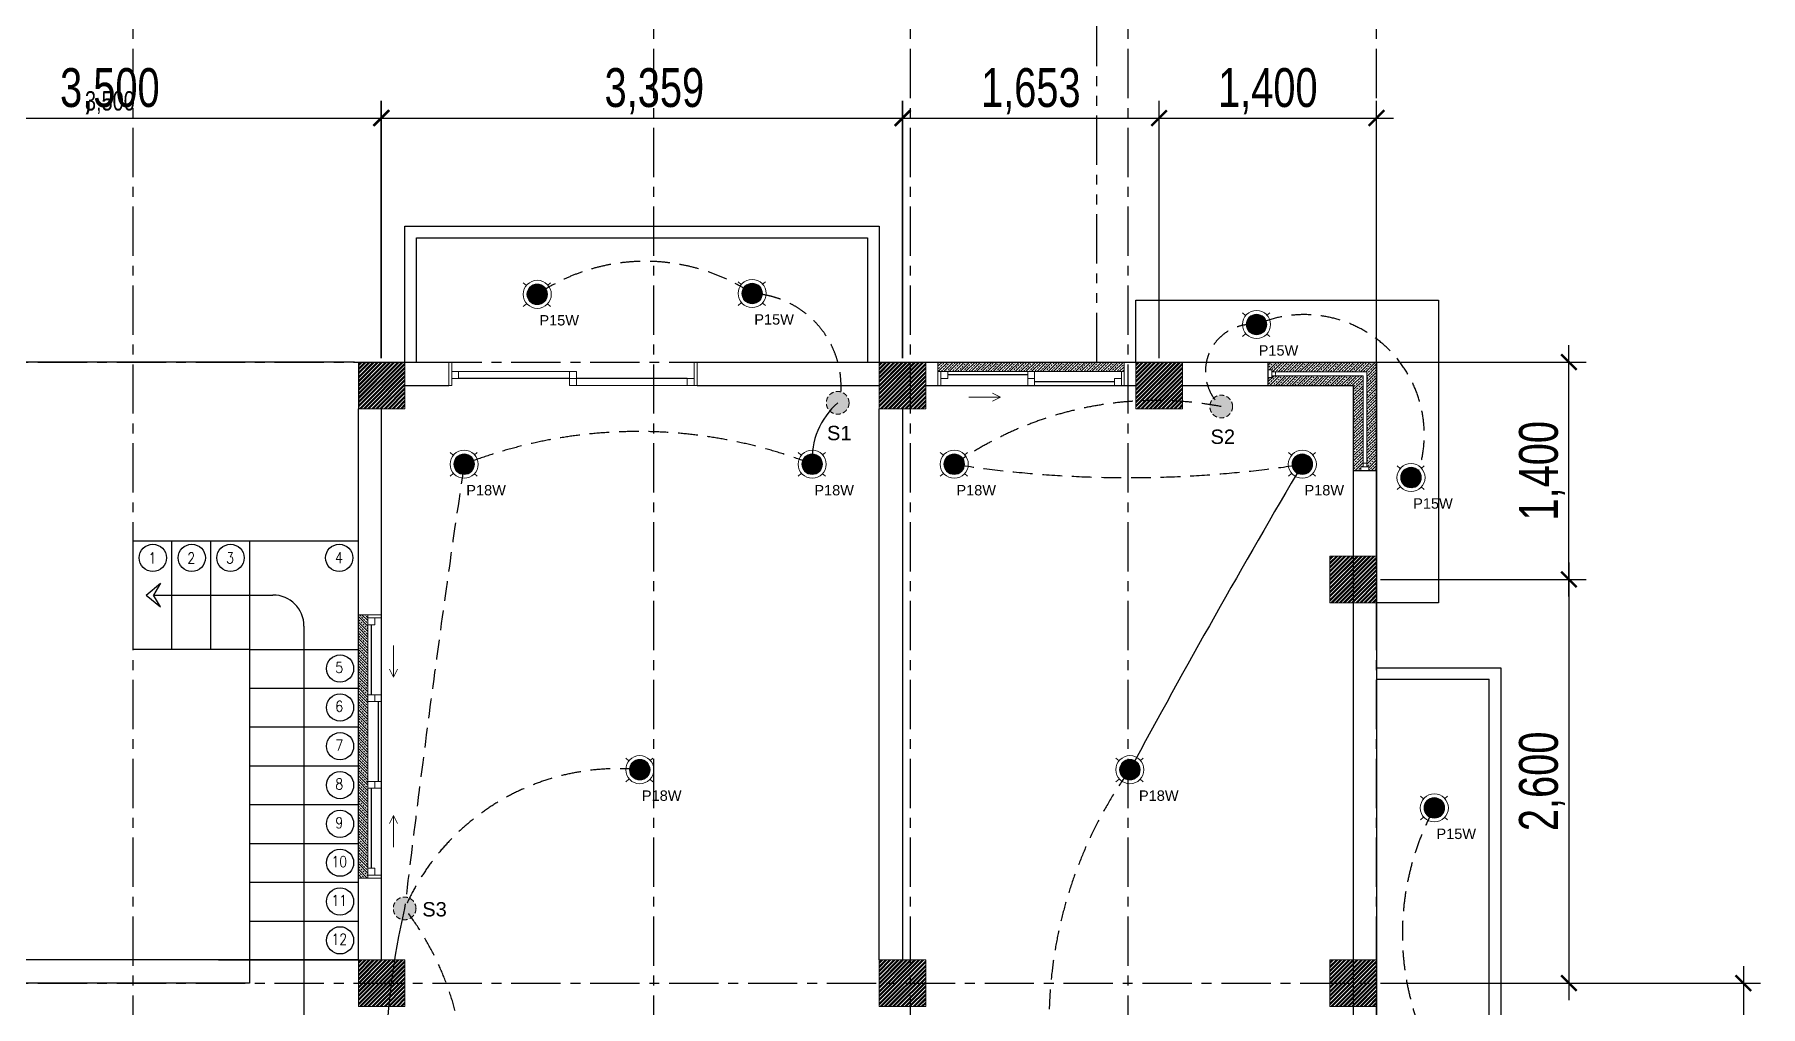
# Model space of a CAD drawing. Header units: millimetres. Extents: x -248340 to 456025, y 261499 to 1049645.
# Drawn here: x 207242 to 218356, y 325025 to 331284 of the extents above; entities that cross this region are included whole.
import ezdxf
from ezdxf.enums import TextEntityAlignment as Align

# ---------------------------------------------------------------- set-up
doc = ezdxf.new("R2010")
doc.units = ezdxf.units.MM
doc.header["$LTSCALE"] = 8
doc.header["$MEASUREMENT"] = 0
for name, pattern in [('CENTER', [50.8, 31.75, -6.35, 6.35, -6.35]), ('CONTINOUS', [0]), ('DASHED', [19.05, 12.7, -6.35]), ('DASHED2', [0.375, 0.25, -0.125]), ('HIDDEN2', [4.7625, 3.175, -1.5875]), ('PHANTOM', [63.5, 31.75, -6.35, 6.35, -6.35, 6.35, -6.35])]:
    doc.linetypes.add(name, pattern=pattern)
doc.layers.get('0').update_dxf_attribs({"linetype": 'CONTINUOUS'})
for name, color, linetype, lineweight in [('13. Text', 2, 'CONTINUOUS', 5), ('A-ANNO-DIMS', 211, 'CONTINUOUS', 9), ('A-GLAZ', 151, 'CONTINUOUS', 18), ('DIM', 2, 'CONTINUOUS', 25)]:
    doc.layers.add(name, color=color, linetype=linetype, lineweight=lineweight)
for name, color, linetype in [('ar_grid', 10, 'CENTER'), ('ar_stairs', 7, 'CONTINOUS'), ('ar_wall', 7, 'CONTINOUS'), ('MARK', 7, 'CONTINUOUS'), ('TEXT', 2, 'CONTINUOUS')]:
    doc.layers.add(name, color=color, linetype=linetype)
doc.styles.add('ARIAL', font='arial.ttf')
doc.styles.add('EN-SCL-DIM', font='swisscl.ttf')
doc.styles.add('ROMANS', font='ROMANS', dxfattribs={"width": 0.8, "bigfont": 'BIGFONT'})

# ---------------------------------------------------------------- blocks, each defined once
blk = doc.blocks.new('_ArchTick')
at = {"color": 0, "linetype": 'ByBlock', "const_width": 0.15}
blk.add_lwpolyline([(-0.5, -0.5), (0.5, 0.5)], dxfattribs=at)
blk = doc.blocks.new('2ND')
at = {"layer": 'A-ANNO-DIMS', "ltscale": 1.25, "true_color": 0x939598}
h = blk.add_hatch(dxfattribs=at)
h.set_pattern_fill('ANSI32', color=252, scale=50)
h.set_pattern_definition([(45, (191956.908, 242528.393), (-13.2582521, 13.2582521), []), (45, (191965.747, 242528.393), (-13.2582521, 13.2582521), [])])
h.paths.add_polyline_path([(242477, -107756), (242777, -107756), (242777, -107456), (242477, -107456)])
h = blk.add_hatch(dxfattribs=at)
h.set_pattern_fill('ANSI32', color=252, scale=50)
h.set_pattern_definition([(45, (195310.108, 242528.393), (-13.2582521, 13.2582521), []), (45, (195318.947, 242528.393), (-13.2582521, 13.2582521), [])])
h.paths.add_polyline_path([(245830, -107756), (246130, -107756), (246130, -107456), (245830, -107456)])
h = blk.add_hatch(dxfattribs=at)
h.set_pattern_fill('ANSI32', color=252, scale=50)
h.set_pattern_definition([(45, (196963.308, 242528.393), (-13.2582521, 13.2582521), []), (45, (196972.147, 242528.393), (-13.2582521, 13.2582521), [])])
h.paths.add_polyline_path([(247483, -107756), (247783, -107756), (247783, -107456), (247483, -107456)])
h = blk.add_hatch(dxfattribs=at)
h.set_pattern_fill('ANSI32', color=252, scale=50)
h.set_pattern_definition([(45, (198213.308, 241278.393), (-13.2582521, 13.2582521), []), (45, (198222.147, 241278.393), (-13.2582521, 13.2582521), [])])
h.paths.add_polyline_path([(248733, -109006), (249033, -109006), (249033, -108706), (248733, -108706)])
h = blk.add_hatch(dxfattribs=at)
h.set_pattern_fill('ANSI32', color=252, scale=50)
h.set_pattern_definition([(45, (191956.908, 238678.393), (-13.2582521, 13.2582521), []), (45, (191965.747, 238678.393), (-13.2582521, 13.2582521), [])])
h.paths.add_polyline_path([(242477, -111606), (242777, -111606), (242777, -111306), (242477, -111306)])
h = blk.add_hatch(dxfattribs=at)
h.set_pattern_fill('ANSI32', color=252, scale=50)
h.set_pattern_definition([(45, (195310.108, 238678.393), (-13.2582521, 13.2582521), []), (45, (195318.947, 238678.393), (-13.2582521, 13.2582521), [])])
h.paths.add_polyline_path([(245830, -111606), (246130, -111606), (246130, -111306), (245830, -111306)])
h = blk.add_hatch(dxfattribs=at)
h.set_pattern_fill('ANSI32', color=252, scale=50)
h.set_pattern_definition([(45, (198213.308, 238678.538), (-13.2582521, 13.2582521), []), (45, (198222.147, 238678.538), (-13.2582521, 13.2582521), [])])
h.paths.add_polyline_path([(248733, -111606), (249033, -111606), (249033, -111306), (248733, -111306)])
at = {"layer": 'A-GLAZ', "true_color": 0x939598}
h = blk.add_hatch(dxfattribs=at)
h.set_pattern_fill('ANSI33', color=252, scale=100, angle=90)
h.set_pattern_definition([(135, (-107507.372, -163251.995), (-17.6776695, -17.6776695), []), (135, (-107507.372, -163234.317), (-17.6776695, -17.6776695), [12.5, -6.25])])
h.paths.add_polyline_path([(242477, -109083), (242477, -110779), (242538, -110779), (242538, -110715), (242538, -110201), (242538, -110156), (242538, -109598), (242538, -109083)])
at = {"layer": 'A-ANNO-DIMS', "color": 252, "ltscale": 1.25, "true_color": 0x939598}
for p, q in [((246130, -107456), (245830, -107456)), ((245830, -107456), (245830, -107756)), ((246130, -107756), (246130, -107456)), ((247783, -107456), (247483, -107456)), ((247483, -107456), (247483, -107756)), ((247783, -107756), (247783, -107456)), ((245830, -107756), (246130, -107756)), ((247483, -107756), (247783, -107756)), ((249033, -108706), (248733, -108706)), ((248733, -108706), (248733, -109006)), ((249033, -109006), (249033, -108706)), ((248733, -109006), (249033, -109006))]:
    blk.add_line(p, q, dxfattribs=at)
for points in [[(242477, -107756), (242777, -107756), (242777, -107456), (242477, -107456)], [(245830, -107756), (246130, -107756), (246130, -107456), (245830, -107456)], [(247483, -107756), (247783, -107756), (247783, -107456), (247483, -107456)], [(248733, -109006), (249033, -109006), (249033, -108706), (248733, -108706)], [(242477, -111606), (242777, -111606), (242777, -111306), (242477, -111306)], [(245830, -111606), (246130, -111606), (246130, -111306), (245830, -111306)], [(248733, -111606), (249033, -111606), (249033, -111306), (248733, -111306)]]:
    blk.add_lwpolyline(points, close=True, dxfattribs=at)
at = {"layer": 'A-GLAZ', "color": 252, "lineweight": 18, "true_color": 0x939598}
for p, q in [((243059, -107606), (243059, -107456)), ((243078, -107458), (243059, -107458)), ((243078, -107606), (243078, -107456)), ((244640, -107606), (244640, -107456)), ((244640, -107456), (244659, -107456)), ((244659, -107606), (244659, -107456)), ((246209, -107456), (246209, -107606)), ((247409, -107606), (247409, -107456)), ((243059, -107517), (243059, -107606)), ((243122, -107517), (243078, -107517)), ((243078, -107606), (243078, -107517)), ((243078, -107562), (243122, -107562)), ((243122, -107562), (243122, -107517)), ((243881, -107517), (243836, -107517)), ((243836, -107606), (243836, -107517)), ((243836, -107562), (243881, -107562)), ((243881, -107517), (243881, -107606)), ((244595, -107562), (244640, -107562)), ((244595, -107606), (244595, -107562)), ((246272, -107517), (246209, -107517)), ((246228, -107606), (246228, -107517)), ((246228, -107562), (246272, -107562)), ((246272, -107562), (246272, -107517)), ((246831, -107517), (246787, -107517)), ((246787, -107606), (246787, -107517)), ((246787, -107562), (246831, -107562)), ((246831, -107517), (246831, -107606)), ((247345, -107562), (247390, -107562)), ((247345, -107606), (247345, -107562)), ((247409, -107517), (247390, -107517)), ((247390, -107606), (247390, -107517)), ((243078, -107606), (243059, -107606)), ((243881, -107606), (243836, -107606)), ((244640, -107606), (244595, -107606)), ((246228, -107606), (246209, -107606)), ((246831, -107606), (246787, -107606)), ((247409, -107606), (247345, -107606)), ((242477, -109083), (242627, -109083)), ((242627, -109102), (242538, -109102)), ((242583, -109102), (242583, -109147)), ((242627, -109083), (242627, -109642)), ((242583, -109147), (242538, -109147)), ((242538, -109579), (242538, -109598)), ((242627, -109598), (242538, -109598)), ((242538, -109598), (242538, -109642)), ((242538, -109598), (242627, -109598)), ((242627, -109642), (242538, -109642)), ((242583, -109642), (242583, -109598)), ((242583, -109642), (242583, -109598)), ((242627, -109642), (242583, -109642)), ((242627, -109598), (242627, -109642)), ((242538, -110156), (242538, -110201)), ((242538, -110156), (242627, -110156)), ((242627, -110201), (242538, -110201)), ((242583, -110201), (242583, -110156)), ((242627, -110156), (242627, -110201)), ((242477, -110779), (242627, -110779)), ((242538, -110715), (242538, -110779)), ((242583, -110715), (242538, -110715)), ((242627, -110760), (242538, -110760)), ((242583, -110760), (242583, -110715)), ((242627, -110760), (242627, -110779))]:
    blk.add_line(p, q, dxfattribs=at)
at = {"layer": 'A-GLAZ', "color": 252, "linetype": 'Continuous', "true_color": 0x939598}
for p, q in [((246209, -107483), (246236, -107456)), ((246209, -107466), (246216, -107459)), ((246211, -107517), (246272, -107456)), ((246238, -107472), (246247, -107463)), ((246246, -107517), (246307, -107456)), ((246252, -107459), (246254, -107456)), ((246269, -107476), (246278, -107467)), ((246281, -107517), (246342, -107456)), ((246283, -107463), (246289, -107456)), ((246313, -107467), (246322, -107459)), ((246317, -107517), (246378, -107456)), ((246344, -107472), (246353, -107463)), ((246352, -107517), (246413, -107456)), ((246358, -107459), (246360, -107456)), ((246375, -107476), (246384, -107467)), ((246387, -107517), (246449, -107456)), ((246389, -107463), (246395, -107456)), ((246420, -107467), (246428, -107459)), ((246423, -107517), (246484, -107456)), ((246450, -107472), (246459, -107463)), ((246458, -107517), (246519, -107456)), ((246464, -107459), (246466, -107456)), ((246481, -107476), (246490, -107467)), ((246494, -107517), (246555, -107456)), ((246495, -107463), (246502, -107456)), ((246526, -107467), (246534, -107459)), ((246529, -107517), (246590, -107456)), ((246557, -107472), (246565, -107463)), ((246564, -107517), (246625, -107456)), ((246570, -107459), (246572, -107456)), ((246587, -107476), (246596, -107467)), ((246600, -107517), (246661, -107456)), ((246601, -107463), (246608, -107456)), ((246632, -107467), (246640, -107459)), ((246635, -107517), (246696, -107456)), ((246663, -107472), (246671, -107463)), ((246670, -107517), (246731, -107456)), ((246676, -107459), (246678, -107456)), ((246694, -107476), (246702, -107467)), ((246706, -107517), (246767, -107456)), ((246707, -107463), (246714, -107456)), ((246738, -107467), (246747, -107459)), ((246741, -107517), (246802, -107456)), ((246769, -107472), (246777, -107463)), ((246776, -107517), (246837, -107456)), ((246782, -107459), (246784, -107456)), ((246800, -107476), (246808, -107467)), ((246812, -107517), (246873, -107456)), ((246813, -107463), (246820, -107456)), ((246844, -107467), (246853, -107459)), ((246847, -107517), (246908, -107456)), ((246875, -107472), (246884, -107463)), ((246882, -107517), (246943, -107456)), ((246888, -107459), (246890, -107456)), ((246906, -107476), (246914, -107467)), ((246918, -107517), (246979, -107456)), ((246919, -107463), (246926, -107456)), ((246950, -107467), (246959, -107459)), ((246953, -107517), (247014, -107456)), ((246981, -107472), (246990, -107463)), ((246988, -107517), (247050, -107456)), ((246994, -107459), (246997, -107456)), ((247012, -107476), (247021, -107467)), ((247024, -107517), (247085, -107456)), ((247025, -107463), (247032, -107456)), ((247056, -107467), (247065, -107459)), ((247059, -107517), (247120, -107456)), ((247087, -107472), (247096, -107463)), ((247095, -107517), (247156, -107456)), ((247100, -107459), (247103, -107456)), ((247118, -107476), (247127, -107467)), ((247130, -107517), (247191, -107456)), ((247131, -107463), (247138, -107456)), ((247162, -107467), (247171, -107459)), ((247165, -107517), (247226, -107456)), ((247193, -107472), (247202, -107463)), ((247201, -107517), (247262, -107456)), ((247206, -107459), (247209, -107456)), ((247224, -107476), (247233, -107467)), ((247236, -107517), (247297, -107456)), ((247237, -107463), (247244, -107456)), ((247268, -107467), (247277, -107459)), ((247271, -107517), (247332, -107456)), ((247299, -107472), (247308, -107463)), ((247307, -107517), (247368, -107456)), ((247312, -107459), (247315, -107456)), ((247330, -107476), (247339, -107467)), ((247342, -107517), (247403, -107456)), ((247343, -107463), (247350, -107456)), ((247374, -107467), (247383, -107459)), ((247405, -107472), (247409, -107468)), ((248333, -107478), (248355, -107456)), ((248335, -107459), (248338, -107456)), ((248341, -107506), (248391, -107456)), ((248353, -107476), (248362, -107467)), ((248364, -107518), (248426, -107456)), ((248366, -107463), (248373, -107456)), ((248397, -107467), (248406, -107459)), ((248399, -107519), (248461, -107456)), ((248428, -107472), (248437, -107463)), ((248434, -107519), (248497, -107456)), ((248441, -107459), (248444, -107456)), ((248459, -107476), (248468, -107467)), ((248470, -107519), (248532, -107456)), ((248472, -107463), (248479, -107456)), ((248503, -107467), (248512, -107459)), ((248505, -107519), (248567, -107456)), ((248534, -107472), (248543, -107463)), ((248540, -107519), (248603, -107456)), ((248547, -107459), (248550, -107456)), ((248565, -107476), (248574, -107467)), ((248576, -107519), (248638, -107456)), ((248578, -107463), (248585, -107456)), ((248609, -107467), (248618, -107459)), ((248611, -107519), (248674, -107456)), ((248640, -107472), (248649, -107463)), ((248646, -107519), (248709, -107456)), ((248653, -107459), (248656, -107456)), ((248671, -107476), (248680, -107467)), ((248682, -107519), (248744, -107456)), ((248684, -107463), (248691, -107456)), ((248715, -107467), (248724, -107459)), ((248717, -107519), (248780, -107456)), ((248746, -107472), (248755, -107463)), ((248752, -107519), (248815, -107456)), ((248759, -107459), (248762, -107456)), ((248777, -107476), (248786, -107467)), ((248788, -107519), (248850, -107456)), ((248790, -107463), (248797, -107456)), ((248821, -107467), (248830, -107459)), ((248823, -107519), (248886, -107456)), ((248852, -107472), (248861, -107463)), ((248858, -107519), (248921, -107456)), ((248865, -107459), (248868, -107456)), ((248883, -107476), (248892, -107467)), ((248894, -107519), (248956, -107456)), ((248896, -107463), (248903, -107456)), ((248927, -107467), (248936, -107459)), ((248929, -107519), (248992, -107456)), ((248958, -107472), (248967, -107463)), ((248965, -107519), (249027, -107456)), ((248972, -107459), (248974, -107456)), ((248989, -107476), (248998, -107467)), ((249002, -107463), (249009, -107456)), ((249033, -107467), (249033, -107467)), ((246212, -107498), (246221, -107490)), ((246225, -107485), (246234, -107476)), ((246229, -107516), (246238, -107507)), ((246243, -107503), (246252, -107494)), ((246256, -107490), (246265, -107481)), ((246264, -107517), (246269, -107512)), ((246274, -107507), (246283, -107498)), ((246287, -107494), (246296, -107485)), ((246299, -107517), (246300, -107516)), ((246300, -107481), (246309, -107472)), ((246305, -107512), (246313, -107503)), ((246318, -107498), (246327, -107490)), ((246331, -107485), (246340, -107476)), ((246336, -107516), (246344, -107507)), ((246349, -107503), (246358, -107494)), ((246362, -107490), (246371, -107481)), ((246370, -107517), (246375, -107512)), ((246380, -107507), (246389, -107498)), ((246393, -107494), (246402, -107485)), ((246405, -107517), (246406, -107516)), ((246406, -107481), (246415, -107472)), ((246411, -107512), (246420, -107503)), ((246424, -107498), (246433, -107490)), ((246437, -107485), (246446, -107476)), ((246442, -107516), (246450, -107507)), ((246455, -107503), (246464, -107494)), ((246468, -107490), (246477, -107481)), ((246476, -107517), (246481, -107512)), ((246486, -107507), (246495, -107498)), ((246499, -107494), (246508, -107485)), ((246511, -107517), (246512, -107516)), ((246512, -107481), (246521, -107472)), ((246517, -107512), (246526, -107503)), ((246530, -107498), (246539, -107490)), ((246543, -107485), (246552, -107476)), ((246548, -107516), (246557, -107507)), ((246561, -107503), (246570, -107494)), ((246574, -107490), (246583, -107481)), ((246582, -107517), (246587, -107512)), ((246592, -107507), (246601, -107498)), ((246605, -107494), (246614, -107485)), ((246617, -107517), (246618, -107516)), ((246618, -107481), (246627, -107472)), ((246623, -107512), (246632, -107503)), ((246636, -107498), (246645, -107490)), ((246649, -107485), (246658, -107476)), ((246654, -107516), (246663, -107507)), ((246667, -107503), (246676, -107494)), ((246680, -107490), (246689, -107481)), ((246688, -107517), (246694, -107512)), ((246698, -107507), (246707, -107498)), ((246711, -107494), (246720, -107485)), ((246723, -107517), (246724, -107516)), ((246724, -107481), (246733, -107472)), ((246729, -107512), (246738, -107503)), ((246742, -107498), (246751, -107490)), ((246755, -107485), (246764, -107476)), ((246760, -107516), (246769, -107507)), ((246773, -107503), (246782, -107494)), ((246786, -107490), (246795, -107481)), ((246794, -107517), (246800, -107512)), ((246804, -107507), (246813, -107498)), ((246817, -107494), (246826, -107485)), ((246829, -107517), (246831, -107516)), ((246831, -107481), (246839, -107472)), ((246835, -107512), (246844, -107503)), ((246848, -107498), (246857, -107490)), ((246861, -107485), (246870, -107476)), ((246866, -107516), (246875, -107507)), ((246879, -107503), (246888, -107494)), ((246892, -107490), (246901, -107481)), ((246900, -107517), (246906, -107512)), ((246910, -107507), (246919, -107498)), ((246923, -107494), (246932, -107485)), ((246935, -107517), (246937, -107516)), ((246937, -107481), (246945, -107472)), ((246941, -107512), (246950, -107503)), ((246954, -107498), (246963, -107490)), ((246968, -107485), (246976, -107476)), ((246972, -107516), (246981, -107507)), ((246985, -107503), (246994, -107494)), ((246998, -107490), (247007, -107481)), ((247006, -107517), (247012, -107512)), ((247016, -107507), (247025, -107498)), ((247029, -107494), (247038, -107485)), ((247042, -107517), (247043, -107516)), ((247043, -107481), (247052, -107472)), ((247047, -107512), (247056, -107503)), ((247060, -107498), (247069, -107490)), ((247074, -107485), (247082, -107476)), ((247078, -107516), (247087, -107507)), ((247091, -107503), (247100, -107494)), ((247105, -107490), (247113, -107481)), ((247112, -107517), (247118, -107512)), ((247122, -107507), (247131, -107498)), ((247135, -107494), (247144, -107485)), ((247148, -107517), (247149, -107516)), ((247149, -107481), (247158, -107472)), ((247153, -107512), (247162, -107503)), ((247166, -107498), (247175, -107490)), ((247180, -107485), (247189, -107476)), ((247184, -107516), (247193, -107507)), ((247197, -107503), (247206, -107494)), ((247211, -107490), (247219, -107481)), ((247218, -107517), (247224, -107512)), ((247228, -107507), (247237, -107498)), ((247242, -107494), (247250, -107485)), ((247254, -107517), (247255, -107516)), ((247255, -107481), (247264, -107472)), ((247259, -107512), (247268, -107503)), ((247272, -107498), (247281, -107490)), ((247286, -107485), (247295, -107476)), ((247290, -107516), (247299, -107507)), ((247303, -107503), (247312, -107494)), ((247317, -107490), (247326, -107481)), ((247324, -107517), (247330, -107512)), ((247334, -107507), (247343, -107498)), ((247348, -107494), (247356, -107485)), ((247360, -107517), (247361, -107516)), ((247361, -107481), (247370, -107472)), ((247365, -107512), (247374, -107503)), ((247377, -107517), (247409, -107486)), ((247379, -107498), (247387, -107490)), ((247392, -107485), (247401, -107476)), ((247396, -107516), (247405, -107507)), ((248333, -107496), (248335, -107494)), ((248333, -107584), (248374, -107544)), ((248335, -107565), (248344, -107556)), ((248340, -107489), (248348, -107481)), ((248347, -107606), (248409, -107544)), ((248353, -107582), (248362, -107573)), ((248358, -107506), (248366, -107498)), ((248366, -107569), (248375, -107560)), ((248371, -107494), (248379, -107485)), ((248379, -107556), (248388, -107547)), ((248381, -107519), (248384, -107516)), ((248382, -107606), (248445, -107544)), ((248384, -107481), (248393, -107472)), ((248384, -107587), (248393, -107578)), ((248388, -107512), (248397, -107503)), ((248397, -107573), (248406, -107565)), ((248401, -107498), (248410, -107489)), ((248410, -107560), (248419, -107551)), ((248415, -107485), (248424, -107476)), ((248417, -107606), (248480, -107544)), ((248419, -107516), (248428, -107507)), ((248424, -107547), (248427, -107544)), ((248428, -107578), (248437, -107569)), ((248432, -107503), (248441, -107494)), ((248441, -107565), (248450, -107556)), ((248446, -107489), (248454, -107481)), ((248452, -107519), (248459, -107512)), ((248453, -107606), (248515, -107544)), ((248454, -107551), (248462, -107544)), ((248459, -107582), (248468, -107573)), ((248463, -107507), (248472, -107498)), ((248472, -107569), (248481, -107560)), ((248477, -107494), (248485, -107485)), ((248485, -107556), (248494, -107547)), ((248487, -107519), (248490, -107516)), ((248488, -107606), (248551, -107544)), ((248490, -107481), (248499, -107472)), ((248490, -107587), (248499, -107578)), ((248494, -107512), (248503, -107503)), ((248503, -107573), (248512, -107565)), ((248508, -107498), (248516, -107489)), ((248516, -107560), (248525, -107551)), ((248521, -107485), (248530, -107476)), ((248524, -107606), (248586, -107544)), ((248525, -107516), (248534, -107507)), ((248530, -107547), (248533, -107544)), ((248534, -107578), (248543, -107569)), ((248538, -107503), (248547, -107494)), ((248547, -107565), (248556, -107556)), ((248552, -107489), (248561, -107481)), ((248558, -107519), (248565, -107512)), ((248559, -107606), (248621, -107544)), ((248561, -107551), (248568, -107544)), ((248565, -107582), (248574, -107573)), ((248569, -107507), (248578, -107498)), ((248578, -107569), (248587, -107560)), ((248583, -107494), (248591, -107485)), ((248591, -107556), (248600, -107547)), ((248593, -107519), (248596, -107516)), ((248594, -107606), (248657, -107544)), ((248596, -107481), (248605, -107472)), ((248596, -107587), (248605, -107578)), ((248600, -107512), (248609, -107503)), ((248609, -107573), (248618, -107565)), ((248614, -107498), (248622, -107489)), ((248622, -107560), (248631, -107551)), ((248627, -107485), (248636, -107476)), ((248630, -107606), (248692, -107544)), ((248631, -107516), (248640, -107507)), ((248636, -107547), (248639, -107544)), ((248640, -107578), (248649, -107569)), ((248645, -107503), (248653, -107494)), ((248653, -107565), (248662, -107556)), ((248658, -107489), (248667, -107481)), ((248664, -107519), (248671, -107512)), ((248665, -107606), (248727, -107544)), ((248667, -107551), (248674, -107544)), ((248671, -107582), (248680, -107573)), ((248675, -107507), (248684, -107498)), ((248684, -107569), (248693, -107560)), ((248689, -107494), (248698, -107485)), ((248698, -107556), (248706, -107547)), ((248699, -107519), (248702, -107516)), ((248700, -107606), (248763, -107544)), ((248702, -107481), (248711, -107472)), ((248702, -107587), (248711, -107578)), ((248706, -107512), (248715, -107503)), ((248715, -107573), (248724, -107565)), ((248720, -107498), (248728, -107489)), ((248728, -107560), (248737, -107551)), ((248733, -107485), (248742, -107476)), ((248736, -107606), (248798, -107544)), ((248737, -107516), (248746, -107507)), ((248742, -107547), (248745, -107544)), ((248746, -107578), (248755, -107569)), ((248751, -107503), (248759, -107494)), ((248759, -107565), (248768, -107556)), ((248764, -107489), (248773, -107481)), ((248770, -107519), (248777, -107512)), ((248771, -107606), (248833, -107544)), ((248773, -107551), (248780, -107544)), ((248777, -107582), (248786, -107573)), ((248782, -107507), (248790, -107498)), ((248790, -107569), (248799, -107560)), ((248795, -107494), (248804, -107485)), ((248804, -107556), (248812, -107547)), ((248805, -107519), (248808, -107516)), ((248806, -107606), (248869, -107544)), ((248808, -107481), (248817, -107472)), ((248808, -107587), (248817, -107578)), ((248812, -107512), (248821, -107503)), ((248821, -107573), (248830, -107565)), ((248826, -107498), (248835, -107489)), ((248835, -107560), (248843, -107551)), ((248839, -107485), (248848, -107476)), ((248842, -107606), (248904, -107544)), ((248843, -107516), (248852, -107507)), ((248848, -107547), (248851, -107544)), ((248852, -107578), (248861, -107569)), ((248857, -107503), (248865, -107494)), ((248865, -107565), (248874, -107556)), ((248870, -107489), (248879, -107481)), ((248876, -107519), (248883, -107512)), ((248877, -107606), (248940, -107544)), ((248879, -107551), (248887, -107544)), ((248883, -107635), (248946, -107573)), ((248883, -107582), (248892, -107573)), ((248888, -107507), (248896, -107498)), ((248896, -107569), (248905, -107560)), ((248901, -107494), (248910, -107485)), ((248910, -107556), (248919, -107547)), ((248912, -107519), (248914, -107516)), ((248914, -107481), (248923, -107472)), ((248914, -107587), (248923, -107578)), ((248919, -107512), (248927, -107503)), ((248927, -107573), (248936, -107565)), ((248932, -107498), (248941, -107489)), ((248941, -107560), (248946, -107555)), ((248945, -107485), (248954, -107476)), ((248949, -107516), (248958, -107507)), ((248963, -107503), (248972, -107494)), ((248971, -107548), (249033, -107485)), ((248971, -107583), (249033, -107520)), ((248971, -107530), (248976, -107525)), ((248971, -107618), (249033, -107556)), ((248972, -107565), (248980, -107556)), ((248976, -107489), (248985, -107481)), ((248980, -107520), (248989, -107512)), ((248985, -107551), (248994, -107542)), ((248989, -107582), (248998, -107573)), ((248994, -107507), (249002, -107498)), ((248998, -107538), (249007, -107529)), ((249002, -107569), (249011, -107560)), ((249007, -107494), (249016, -107485)), ((249011, -107525), (249020, -107516)), ((249016, -107556), (249025, -107547)), ((249020, -107481), (249029, -107472)), ((249020, -107587), (249029, -107578)), ((249025, -107512), (249033, -107503)), ((249029, -107542), (249033, -107538)), ((249033, -107573), (249033, -107573)), ((248333, -107602), (248335, -107600)), ((248340, -107596), (248348, -107587)), ((248364, -107606), (248366, -107604)), ((248371, -107600), (248379, -107591)), ((248401, -107604), (248410, -107596)), ((248415, -107591), (248424, -107582)), ((248435, -107606), (248441, -107600)), ((248446, -107596), (248454, -107587)), ((248470, -107606), (248472, -107604)), ((248477, -107600), (248485, -107591)), ((248508, -107604), (248516, -107596)), ((248521, -107591), (248530, -107582)), ((248541, -107606), (248547, -107600)), ((248552, -107596), (248561, -107587)), ((248577, -107606), (248578, -107604)), ((248583, -107600), (248591, -107591)), ((248614, -107604), (248622, -107596)), ((248627, -107591), (248636, -107582)), ((248647, -107606), (248653, -107600)), ((248658, -107596), (248667, -107587)), ((248683, -107606), (248684, -107604)), ((248689, -107600), (248698, -107591)), ((248720, -107604), (248728, -107596)), ((248733, -107591), (248742, -107582)), ((248753, -107606), (248759, -107600)), ((248764, -107596), (248773, -107587)), ((248789, -107606), (248790, -107604)), ((248795, -107600), (248804, -107591)), ((248826, -107604), (248835, -107596)), ((248839, -107591), (248848, -107582)), ((248859, -107606), (248865, -107600)), ((248870, -107596), (248879, -107587)), ((248883, -107670), (248946, -107608)), ((248883, -107706), (248946, -107643)), ((248883, -107653), (248888, -107649)), ((248883, -107741), (248946, -107679)), ((248883, -107688), (248892, -107679)), ((248888, -107613), (248896, -107604)), ((248892, -107644), (248901, -107635)), ((248896, -107675), (248905, -107666)), ((248901, -107600), (248910, -107591)), ((248905, -107631), (248914, -107622)), ((248910, -107662), (248919, -107653)), ((248914, -107693), (248923, -107684)), ((248919, -107618), (248927, -107609)), ((248923, -107649), (248932, -107640)), ((248927, -107679), (248936, -107671)), ((248932, -107604), (248941, -107596)), ((248936, -107635), (248945, -107626)), ((248941, -107666), (248946, -107661)), ((248945, -107591), (248946, -107590)), ((248971, -107654), (249033, -107591)), ((248971, -107601), (248972, -107600)), ((248971, -107689), (249033, -107626)), ((248971, -107636), (248976, -107631)), ((248971, -107724), (249033, -107662)), ((248972, -107671), (248980, -107662)), ((248976, -107596), (248985, -107587)), ((248980, -107626), (248989, -107618)), ((248985, -107657), (248994, -107649)), ((248989, -107688), (248998, -107679)), ((248994, -107613), (249002, -107604)), ((248998, -107644), (249007, -107635)), ((249002, -107675), (249011, -107666)), ((249007, -107600), (249016, -107591)), ((249011, -107631), (249020, -107622)), ((249016, -107662), (249025, -107653)), ((249020, -107693), (249029, -107684)), ((249025, -107618), (249033, -107609)), ((249029, -107649), (249033, -107644)), ((249033, -107679), (249033, -107679)), ((248883, -107776), (248946, -107714)), ((248883, -107812), (248946, -107749)), ((248883, -107759), (248888, -107755)), ((248883, -107847), (248946, -107785)), ((248883, -107794), (248892, -107786)), ((248888, -107719), (248896, -107710)), ((248892, -107750), (248901, -107741)), ((248896, -107781), (248905, -107772)), ((248901, -107706), (248910, -107697)), ((248905, -107737), (248914, -107728)), ((248910, -107768), (248919, -107759)), ((248914, -107799), (248923, -107790)), ((248919, -107724), (248927, -107715)), ((248923, -107755), (248932, -107746)), ((248927, -107786), (248936, -107777)), ((248932, -107710), (248941, -107702)), ((248936, -107741), (248945, -107733)), ((248941, -107772), (248946, -107767)), ((248945, -107697), (248946, -107696)), ((248971, -107760), (249033, -107697)), ((248971, -107707), (248972, -107706)), ((248971, -107795), (249033, -107733)), ((248971, -107742), (248976, -107737)), ((248971, -107830), (249033, -107768)), ((248972, -107777), (248980, -107768)), ((248976, -107702), (248985, -107693)), ((248976, -107808), (248985, -107799)), ((248980, -107733), (248989, -107724)), ((248985, -107763), (248994, -107755)), ((248989, -107794), (248998, -107786)), ((248994, -107719), (249002, -107710)), ((248998, -107750), (249007, -107741)), ((249002, -107781), (249011, -107772)), ((249007, -107706), (249016, -107697)), ((249011, -107737), (249020, -107728)), ((249016, -107768), (249025, -107759)), ((249020, -107799), (249029, -107790)), ((249025, -107724), (249033, -107715)), ((249029, -107755), (249033, -107750)), ((249033, -107786), (249033, -107786)), ((248883, -107883), (248946, -107820)), ((248883, -107918), (248946, -107855)), ((248883, -107865), (248888, -107861)), ((248883, -107953), (248946, -107891)), ((248883, -107900), (248892, -107892)), ((248888, -107825), (248896, -107817)), ((248892, -107856), (248901, -107847)), ((248896, -107887), (248905, -107878)), ((248901, -107812), (248910, -107803)), ((248901, -107918), (248910, -107909)), ((248905, -107843), (248914, -107834)), ((248910, -107874), (248919, -107865)), ((248914, -107905), (248923, -107896)), ((248919, -107830), (248927, -107821)), ((248923, -107861), (248932, -107852)), ((248927, -107892), (248936, -107883)), ((248932, -107817), (248941, -107808)), ((248936, -107847), (248945, -107839)), ((248941, -107878), (248946, -107873)), ((248945, -107803), (248946, -107802)), ((248945, -107909), (248946, -107908)), ((248971, -107866), (249033, -107803)), ((248971, -107813), (248972, -107812)), ((248971, -107901), (249033, -107839)), ((248971, -107848), (248976, -107843)), ((248971, -107936), (249033, -107874)), ((248971, -107972), (249033, -107909)), ((248972, -107883), (248980, -107874)), ((248976, -107914), (248985, -107905)), ((248980, -107839), (248989, -107830)), ((248985, -107870), (248994, -107861)), ((248989, -107900), (248998, -107892)), ((248994, -107825), (249002, -107817)), ((248998, -107856), (249007, -107847)), ((249002, -107887), (249011, -107878)), ((249007, -107812), (249016, -107803)), ((249007, -107918), (249016, -107909)), ((249011, -107843), (249020, -107834)), ((249016, -107874), (249025, -107865)), ((249020, -107905), (249029, -107896)), ((249025, -107830), (249033, -107821)), ((249029, -107861), (249033, -107856)), ((249033, -107892), (249033, -107892)), ((248883, -107989), (248946, -107926)), ((248883, -108024), (248946, -107961)), ((248883, -107971), (248888, -107967)), ((248883, -108059), (248946, -107997)), ((248883, -108006), (248892, -107998)), ((248888, -107931), (248896, -107923)), ((248892, -107962), (248901, -107954)), ((248896, -107993), (248905, -107984)), ((248901, -108024), (248910, -108015)), ((248905, -107949), (248914, -107940)), ((248910, -107980), (248919, -107971)), ((248914, -108011), (248923, -108002)), ((248919, -107936), (248927, -107927)), ((248923, -107967), (248932, -107958)), ((248927, -107998), (248936, -107989)), ((248932, -107923), (248941, -107914)), ((248932, -108029), (248941, -108020)), ((248936, -107954), (248945, -107945)), ((248941, -107984), (248946, -107979)), ((248945, -108015), (248946, -108014)), ((248971, -107919), (248972, -107918)), ((248971, -108007), (249033, -107945)), ((248971, -107954), (248976, -107949)), ((248971, -108042), (249033, -107980)), ((248971, -108078), (249033, -108015)), ((248971, -108025), (248972, -108024)), ((248972, -107989), (248980, -107980)), ((248976, -108020), (248985, -108011)), ((248980, -107945), (248989, -107936)), ((248985, -107976), (248994, -107967)), ((248989, -108007), (248998, -107998)), ((248994, -107931), (249002, -107923)), ((248998, -107962), (249007, -107954)), ((249002, -107993), (249011, -107984)), ((249007, -108024), (249016, -108015)), ((249011, -107949), (249020, -107940)), ((249016, -107980), (249025, -107971)), ((249020, -108011), (249029, -108002)), ((249025, -107936), (249033, -107927)), ((249029, -107967), (249033, -107962)), ((249033, -107998), (249033, -107998)), ((248883, -108095), (248946, -108032)), ((248883, -108130), (248946, -108067)), ((248883, -108077), (248888, -108073)), ((248883, -108112), (248892, -108104)), ((248888, -108037), (248896, -108029)), ((248888, -108144), (248896, -108135)), ((248892, -108068), (248901, -108060)), ((248893, -108156), (248946, -108103)), ((248896, -108099), (248905, -108091)), ((248901, -108130), (248910, -108121)), ((248905, -108055), (248914, -108046)), ((248910, -108086), (248919, -108077)), ((248914, -108117), (248923, -108108)), ((248919, -108042), (248927, -108033)), ((248923, -108073), (248932, -108064)), ((248927, -108104), (248936, -108095)), ((248932, -108135), (248933, -108133)), ((248935, -108131), (248941, -108126)), ((248936, -108060), (248945, -108051)), ((248941, -108091), (248946, -108085)), ((248945, -108121), (248946, -108121)), ((248971, -108113), (249033, -108051)), ((248971, -108060), (248976, -108055)), ((248972, -108095), (248980, -108086)), ((248976, -108126), (248985, -108117)), ((248980, -108051), (248989, -108042)), ((248983, -108136), (249033, -108086)), ((248985, -108082), (248994, -108073)), ((248989, -108113), (248998, -108104)), ((248994, -108037), (249002, -108029)), ((248994, -108144), (249002, -108135)), ((248998, -108068), (249007, -108060)), ((248999, -108156), (249033, -108121)), ((249002, -108099), (249011, -108091)), ((249007, -108130), (249016, -108121)), ((249011, -108055), (249020, -108046)), ((249016, -108086), (249025, -108077)), ((249020, -108117), (249029, -108108)), ((249025, -108042), (249033, -108033)), ((249029, -108073), (249033, -108068)), ((249033, -108104), (249033, -108104)), ((248910, -108156), (248914, -108152)), ((248919, -108148), (248927, -108139)), ((248928, -108156), (248933, -108151)), ((248983, -108154), (248989, -108148)), ((249016, -108156), (249020, -108152)), ((249025, -108148), (249033, -108139))]:
    blk.add_line(p, q, dxfattribs=at)
at = {"layer": 'A-GLAZ', "color": 252, "true_color": 0x939598}
for p, q in [((247409, -107456), (246209, -107456)), ((243836, -107517), (243122, -107517)), ((244640, -107517), (244640, -107517)), ((246787, -107517), (246272, -107517)), ((247390, -107517), (246831, -107517)), ((248333, -107481), (248333, -107581)), ((248358, -107506), (248333, -107506)), ((248358, -107556), (248333, -107556)), ((248358, -107506), (248358, -107556)), ((248358, -107513), (248361, -107513)), ((248358, -107519), (248971, -107519)), ((248358, -107544), (248946, -107544)), ((248358, -107549), (248361, -107549)), ((248361, -107513), (248361, -107516)), ((248361, -107516), (248364, -107516)), ((248361, -107549), (248361, -107546)), ((248361, -107546), (248364, -107546)), ((248364, -107516), (248364, -107519)), ((248364, -107546), (248364, -107544)), ((248946, -108131), (248946, -107544)), ((248971, -108131), (248971, -107519)), ((243059, -107606), (243078, -107606)), ((243836, -107606), (244659, -107606)), ((244595, -107606), (243881, -107606)), ((246209, -107606), (247409, -107606)), ((246787, -107606), (246228, -107606)), ((246611, -107682), (246407, -107682)), ((246611, -107682), (246560, -107657)), ((246611, -107682), (246560, -107708)), ((247345, -107606), (246831, -107606)), ((248983, -108131), (248933, -108131)), ((248933, -108131), (248933, -108156)), ((248940, -108131), (248940, -108129)), ((248940, -108129), (248943, -108129)), ((248943, -108129), (248943, -108126)), ((248943, -108126), (248946, -108126)), ((248973, -108126), (248971, -108126)), ((248973, -108129), (248973, -108126)), ((248976, -108129), (248973, -108129)), ((248976, -108131), (248976, -108129)), ((248983, -108131), (248983, -108156)), ((249008, -108156), (248908, -108156)), ((242477, -109083), (242477, -110779)), ((242538, -109083), (242538, -109598)), ((242703, -109485), (242703, -109282)), ((242703, -109485), (242678, -109434)), ((242703, -109485), (242729, -109434)), ((242627, -110779), (242627, -109579)), ((242538, -109598), (242538, -110156)), ((242627, -109642), (242627, -110156)), ((242538, -110201), (242538, -110715)), ((242627, -110201), (242627, -110760)), ((242703, -110377), (242678, -110428)), ((242703, -110377), (242729, -110428)), ((242703, -110377), (242703, -110580))]:
    blk.add_line(p, q, dxfattribs=at)
at = {"layer": 'A-GLAZ', "color": 252, "lineweight": 25, "true_color": 0x939598}
for p, q in [((243836, -107562), (243122, -107562)), ((244595, -107562), (243881, -107562)), ((246787, -107539), (246272, -107539)), ((247345, -107584), (246831, -107584)), ((242560, -109147), (242560, -109598)), ((242605, -109642), (242605, -110156)), ((242560, -110201), (242560, -110715))]:
    blk.add_line(p, q, dxfattribs=at)
at = {"layer": 'A-GLAZ', "color": 252, "linetype": 'DASHED2', "true_color": 0x939598}
for p, q in [((248383, -107519), (248383, -107544)), ((248971, -108106), (248946, -108106))]:
    blk.add_line(p, q, dxfattribs=at)
at = {"layer": 'ar_grid', "ltscale": 1.25}
for p, q in [((246033, -118456), (246033, -98538)), ((249033, -118456), (249033, -98538)), ((241027, -118456), (241027, -99118)), ((244380, -118456), (244380, -99118)), ((247433, -118456), (247433, -99118)), ((235842, -107456), (249033, -107456)), ((235842, -111456), (249033, -111456))]:
    blk.add_line(p, q, dxfattribs=at)
at = {"layer": 'ar_stairs', "color": 252, "ltscale": 1.25, "true_color": 0x939598}
for p, q in [((241777, -108606), (242477, -108606)), ((241777, -109306), (242477, -109306)), ((241777, -109556), (242477, -109556)), ((241777, -109806), (242477, -109806)), ((241777, -110056), (242477, -110056)), ((241777, -110306), (242477, -110306)), ((241777, -110556), (242477, -110556)), ((241777, -110806), (242477, -110806)), ((241777, -111056), (242477, -111056)), ((241577, -111306), (242477, -111306))]:
    blk.add_line(p, q, dxfattribs=at)
at = {"layer": 'ar_wall', "color": 252, "linetype": 'PHANTOM', "ltscale": 1.25, "true_color": 0x939598}
blk.add_line((247233, -107456), (247233, -100456), dxfattribs=at)
at = {"layer": 'ar_wall', "color": 252, "ltscale": 1.25, "true_color": 0x939598}
for p, q in [((242777, -107456), (242777, -106581)), ((242777, -106581), (245830, -106581)), ((242852, -107456), (242852, -106656)), ((242852, -106656), (245755, -106656)), ((245755, -106656), (245755, -107456)), ((245830, -106581), (245830, -107456)), ((247483, -107456), (247483, -107056)), ((247483, -107056), (247633, -107056)), ((242477, -107456), (243078, -107456)), ((242477, -107456), (242477, -107756)), ((244659, -107456), (245830, -107456)), ((245755, -107456), (249033, -107456)), ((248333, -107456), (248333, -107606)), ((249033, -107456), (249033, -113206)), ((249033, -107456), (249033, -107606)), ((242777, -107606), (243059, -107606)), ((244659, -107606), (245830, -107606)), ((246130, -107606), (247483, -107606)), ((247783, -107606), (248883, -107606)), ((248883, -107606), (248883, -112556)), ((242477, -111306), (242477, -107756)), ((242627, -111306), (242627, -107756)), ((245830, -111306), (245830, -107756)), ((245980, -107756), (245980, -111306)), ((249033, -108156), (248883, -108156)), ((241027, -109306), (241027, -108606)), ((241027, -108606), (241777, -108606)), ((241277, -109306), (241277, -108606)), ((241527, -109306), (241527, -108606)), ((241777, -108606), (241777, -111306)), ((241110, -108956), (241204, -108880)), ((241204, -108880), (241157, -108956)), ((249433, -108856), (249433, -109006)), ((241110, -108956), (241204, -109032)), ((241157, -108956), (241927, -108956)), ((241204, -109032), (241157, -108956)), ((249433, -109006), (249033, -109006)), ((242127, -109156), (242127, -111703)), ((241777, -109306), (241027, -109306)), ((249033, -109424), (249833, -109424)), ((249833, -109424), (249833, -113256)), ((249033, -109499), (249758, -109499)), ((249758, -113256), (249758, -109499)), ((242477, -111306), (239127, -111306)), ((241777, -111456), (239277, -111456))]:
    blk.add_line(p, q, dxfattribs=at)
for centre in [(241154, -108717), (241404, -108717), (241654, -108717), (242354, -108717), (242359, -109430), (242359, -109680), (242359, -109930), (242359, -110180), (242359, -110430), (242359, -110680), (242359, -110930), (242359, -111180)]:
    blk.add_circle(centre, 87.8, dxfattribs=at)
blk.add_arc((241927, -109156), 200, 0, 90, dxfattribs=at)
at = {"layer": 'DIM', "color": 252, "ltscale": 1.25, "true_color": 0x939598}
for p, q in [((242624, -107431), (242624, -105774)), ((242627, -107431), (242627, -105774)), ((242627, -107431), (242627, -105774)), ((245980, -107431), (245980, -105774)), ((245983, -107431), (245983, -105774)), ((247633, -107431), (247633, -105774)), ((247633, -107431), (247633, -105774)), ((249033, -108681), (249033, -105774)), ((239017, -105884), (242737, -105884)), ((239017, -105884), (242737, -105884)), ((242514, -105884), (246093, -105884)), ((245870, -105884), (247743, -105884)), ((247523, -105884), (249143, -105884)), ((250272, -108966), (250272, -107346)), ((242452, -107456), (238042, -107456)), ((247808, -107456), (250382, -107456)), ((250272, -108746), (250272, -111566)), ((249058, -108856), (250382, -108856)), ((249058, -108856), (250382, -108856)), ((251395, -111346), (251395, -115716)), ((249058, -111456), (250382, -111456)), ((249058, -111456), (251505, -111456))]:
    blk.add_line(p, q, dxfattribs=at)
at = {"layer": 'MARK', "color": 252, "ltscale": 1.25, "true_color": 0x939598}
for p, q in [((247633, -107056), (249433, -107056)), ((249433, -107056), (249433, -108856)), ((241777, -111306), (241777, -111456))]:
    blk.add_line(p, q, dxfattribs=at)
at = {"layer": 'DIM', "color": 252, "ltscale": 1.25, "true_color": 0x939598, "xscale": 100, "yscale": 100, "zscale": 100}
for p, rotation in [((242624, -105884), 180), ((245980, -105884), 180), ((247633, -105884), 180), ((250272, -107456), 90), ((250272, -108856), 270), ((250272, -108856), 90), ((250272, -111456), 270), ((251395, -111456), 90)]:
    blk.add_blockref('_ArchTick', p, dxfattribs=dict(at, rotation=rotation))
for p in [(242627, -105884), (242627, -105884), (245983, -105884), (247633, -105884), (249033, -105884)]:
    blk.add_blockref('_ArchTick', p, dxfattribs=at)
at = {"layer": 'DIM', "color": 252, "ltscale": 1.25, "true_color": 0x939598, "char_height": 125, "attachment_point": 5, "style": 'EN-SCL-DIM'}
for s, insert in [('\\A1;{\\H2x;3,500}', (240877, -105711)), ('\\A1;{\\H2x;3,359}', (244383, -105711)), ('\\A1;{\\H2x;1,653}', (246807, -105711)), ('\\A1;{\\H2x;1,400}', (248333, -105711)), ('\\A1;3,500', (240877, -105785))]:
    blk.add_mtext(s, dxfattribs=dict(at, insert=insert))
at = {"layer": 'DIM', "color": 252, "ltscale": 1.25, "true_color": 0x939598, "char_height": 125, "attachment_point": 5, "rotation": 90, "style": 'EN-SCL-DIM'}
for s, insert in [('\\A1;{\\H2x;1,400}', (250099, -108156)), ('\\A1;{\\H2x;2,600}', (250099, -110156))]:
    blk.add_mtext(s, dxfattribs=dict(at, insert=insert))
at = {"layer": 'TEXT', "color": 252, "linetype": 'Continuous', "true_color": 0x939598, "style": 'ROMANS', "width": 0.85}
for s, p in [('1', (241151, -108718)), ('2', (241401, -108718)), ('3', (241651, -108718)), ('4', (242352, -108716)), ('5', (242354, -109423)), ('6', (242354, -109673)), ('7', (242354, -109923)), ('8', (242354, -110173)), ('9', (242354, -110423)), ('10', (242354, -110673)), ('11', (242354, -110923)), ('12', (242354, -111173))]:
    blk.add_text(s, height=69.8, dxfattribs=at).set_placement(p, align=Align.MIDDLE)

msp = doc.modelspace()

# ---------------------------------------------------------------- hatches: boundary and pattern name
at = {"ltscale": 1.25, "true_color": 0xf8f6b0}
h = msp.add_hatch(color=51, dxfattribs=at)
h.dxf.hatch_style = 1
h.paths.add_polyline_path([(210545.42, 329611.099, 1), (210413.167, 329611.099, 1)])
h = msp.add_hatch(color=51, dxfattribs=at)
h.dxf.hatch_style = 1
h.paths.add_polyline_path([(211929.164, 329616.672, 1), (211796.911, 329616.672, 1)])
h = msp.add_hatch(color=51, dxfattribs=at)
h.dxf.hatch_style = 1
h.paths.add_polyline_path([(215176.89, 329416.93, 1), (215044.638, 329416.93, 1)])
h = msp.add_hatch(color=51, dxfattribs=at)
h.dxf.hatch_style = 1
h.paths.add_polyline_path([(210074.604, 328516.866, 1), (209942.351, 328516.866, 1)])
h = msp.add_hatch(color=51, dxfattribs=at)
h.dxf.hatch_style = 1
h.paths.add_polyline_path([(212315.794, 328516.866, 1), (212183.541, 328516.866, 1)])
h = msp.add_hatch(color=51, dxfattribs=at)
h.dxf.hatch_style = 1
h.paths.add_polyline_path([(213230.517, 328516.866, 1), (213098.264, 328516.866, 1)])
h = msp.add_hatch(color=51, dxfattribs=at)
h.dxf.hatch_style = 1
h.paths.add_polyline_path([(215471.707, 328516.866, 1), (215339.454, 328516.866, 1)])
h = msp.add_hatch(color=51, dxfattribs=at)
h.dxf.hatch_style = 1
h.paths.add_polyline_path([(216171.639, 328431.116, 1), (216039.386, 328431.116, 1)])
h = msp.add_hatch(color=51, dxfattribs=at)
h.dxf.hatch_style = 1
h.paths.add_polyline_path([(211205.538, 326549.568, 1), (211073.286, 326549.568, 1)])
h = msp.add_hatch(color=51, dxfattribs=at)
h.dxf.hatch_style = 1
h.paths.add_polyline_path([(214361.451, 326549.568, 1), (214229.199, 326549.568, 1)])
h = msp.add_hatch(color=51, dxfattribs=at)
h.dxf.hatch_style = 1
h.paths.add_polyline_path([(216321.54, 326303.655, 1), (216189.288, 326303.655, 1)])
at = {"layer": 'A-ANNO-DIMS', "linetype": 'HIDDEN2', "ltscale": 1.25}
h = msp.add_hatch(color=4, dxfattribs=at)
h.dxf.hatch_style = 1
h.paths.add_polyline_path([(212486.882, 328912.209, 1), (212340.554, 328912.209, 1)])
h = msp.add_hatch(color=4, dxfattribs=at)
h.dxf.hatch_style = 1
h.paths.add_polyline_path([(214956.49, 328888.389, 1), (214810.162, 328888.389, 1)])
h = msp.add_hatch(color=4, dxfattribs=at)
h.dxf.hatch_style = 1
h.paths.add_polyline_path([(209698.524, 325656.034, 1), (209552.196, 325656.034, 1)])

# ---------------------------------------------------------------- linework, layer by layer
at = {"color": 4, "linetype": 'DASHED', "ltscale": 1.25}
for centre, radius, start, end in [((211175.336, 328578.283), 1245.465, 56.4843955, 123.9771037), ((211835.613, 329017.143), 600.156, 356.6701912, 87.3808745), ((215084.933, 329114.84), 303.192, 85.1125768, 228.3217808), ((215417.498, 328706.861), 773.488, 333.7914277, 113.3632772), ((214464.89, 326662.091), 2265.279, 79.3553488, 125.0367131), ((211129.072, 325642.399), 3085.173, 68.7019511, 111.2980489), ((307343.304, 314025.884), 98407.607, 171.53213444, 173.21272432), ((214284.985, 335747.563), 7317.014, 261.1905268, 278.8094732), ((211000.086, 325056.136), 1499.917, 84.6701838, 156.4246784), ((216567.896, 324925.984), 2792.957, 144.4569913, 195.1520046), ((217757.192, 325491.277), 1707.424, 151.589095, 208.410905), ((208172.153, 324529.726), 1838.581, 2.8388802, 37.7774761)]:
    msp.add_arc(centre, radius, start, end, dxfattribs=at)
at = {"color": 3, "ltscale": 1.25}
for centre, radius, start, end in [((212734.404, 328547.43), 485.699, 131.3194028, 183.6077889), ((270469.903, 296144.071), 63875.484, 149.54835843, 151.57473821), ((214176.495, 324588.09), 4674.756, 166.7942116, 178.8069148)]:
    msp.add_arc(centre, radius, start, end, dxfattribs=at)
at = {"layer": 'A-ANNO-DIMS', "color": 0, "ltscale": 1.25}
for p, q in [((210389.432, 329685.763), (210409.194, 329669.041)), ((210544.487, 329669.041), (210564.249, 329685.763)), ((211773.176, 329691.335), (211792.938, 329674.614)), ((211928.231, 329674.614), (211947.993, 329691.335)), ((210389.432, 329533.748), (210409.194, 329550.47)), ((210544.487, 329550.47), (210564.249, 329533.748)), ((211773.176, 329539.321), (211792.938, 329556.043)), ((211928.231, 329556.043), (211947.993, 329539.321)), ((215020.902, 329491.593), (215040.664, 329474.872)), ((215175.957, 329474.872), (215195.719, 329491.593)), ((215020.902, 329339.579), (215040.664, 329356.3)), ((215175.957, 329356.3), (215195.719, 329339.579)), ((209918.616, 328591.53), (209938.377, 328574.808)), ((210073.67, 328574.808), (210093.432, 328591.53)), ((212159.806, 328591.53), (212179.568, 328574.808)), ((212314.861, 328574.808), (212334.623, 328591.53)), ((213074.528, 328591.53), (213094.29, 328574.808)), ((213229.583, 328574.808), (213249.345, 328591.53)), ((215315.719, 328591.53), (215335.481, 328574.808)), ((215470.774, 328574.808), (215490.535, 328591.53)), ((209918.616, 328439.515), (209938.377, 328456.237)), ((210073.67, 328456.237), (210093.432, 328439.515)), ((212159.806, 328439.515), (212179.568, 328456.237)), ((212314.861, 328456.237), (212334.623, 328439.515)), ((213074.528, 328439.515), (213094.29, 328456.237)), ((213229.583, 328456.237), (213249.345, 328439.515)), ((215315.719, 328439.515), (215335.481, 328456.237)), ((215470.774, 328456.237), (215490.535, 328439.515)), ((216015.651, 328505.78), (216035.413, 328489.058)), ((216170.706, 328489.058), (216190.468, 328505.78)), ((216015.651, 328353.765), (216035.413, 328370.487)), ((216170.706, 328370.487), (216190.468, 328353.765)), ((211049.55, 326624.232), (211069.312, 326607.51)), ((211204.605, 326607.51), (211224.367, 326624.232)), ((214205.463, 326624.232), (214225.225, 326607.51)), ((214360.518, 326607.51), (214380.28, 326624.232)), ((211049.55, 326472.217), (211069.312, 326488.939)), ((211204.605, 326488.939), (211224.367, 326472.217)), ((214205.463, 326472.217), (214225.225, 326488.939)), ((214360.518, 326488.939), (214380.28, 326472.217)), ((216165.552, 326378.318), (216185.314, 326361.596)), ((216320.607, 326361.596), (216340.369, 326378.318)), ((216165.552, 326226.304), (216185.314, 326243.025)), ((216320.607, 326243.025), (216340.369, 326226.304))]:
    msp.add_line(p, q, dxfattribs=at)
for centre, radius in [((210479.294, 329611.099), 90.449), ((210479.294, 329611.099), 66.126), ((211863.038, 329616.672), 90.449), ((211863.038, 329616.672), 66.126), ((215110.764, 329416.93), 90.449), ((215110.764, 329416.93), 66.126), ((210008.477, 328516.866), 90.449), ((210008.477, 328516.866), 66.126), ((212249.668, 328516.866), 90.449), ((212249.668, 328516.866), 66.126), ((213164.39, 328516.866), 90.449), ((213164.39, 328516.866), 66.126), ((215405.58, 328516.866), 90.449), ((215405.58, 328516.866), 66.126), ((216105.513, 328431.116), 90.449), ((216105.513, 328431.116), 66.126), ((211139.412, 326549.568), 90.449), ((214295.325, 326549.568), 90.449), ((211139.412, 326549.568), 66.126), ((214295.325, 326549.568), 66.126), ((216255.414, 326303.655), 90.449), ((216255.414, 326303.655), 66.126)]:
    msp.add_circle(centre, radius, dxfattribs=at)
at = {"layer": 'A-ANNO-DIMS', "color": 4, "linetype": 'HIDDEN2', "ltscale": 1.25}
for centre in [(212413.718, 328912.209), (214883.326, 328888.389), (209625.36, 325656.034)]:
    msp.add_circle(centre, 73.164, dxfattribs=at)

# ---------------------------------------------------------------- block references
at = {"color": 1, "lineweight": 30}
msp.add_blockref('2ND', (-33149.669, 436630.575), dxfattribs=at)

# ---------------------------------------------------------------- texts
at = {"layer": '13. Text', "color": 4, "char_height": 67.0651, "width": 1716.44551, "attachment_point": 1, "style": 'ARIAL'}
for s, insert in [('P15W', (210493.128, 329477.525)), ('P15W', (211876.872, 329483.097)), ('P15W', (215124.598, 329283.355)), ('P18W', (210022.311, 328383.292)), ('P18W', (212263.502, 328383.292)), ('P18W', (213178.224, 328383.292)), ('P18W', (215419.415, 328383.292)), ('P15W', (216119.347, 328297.541)), ('P18W', (211153.246, 326415.994)), ('P18W', (214353.782, 326415.994)), ('P15W', (216269.248, 326170.08))]:
    msp.add_mtext(s, dxfattribs=dict(at, insert=insert))
at = {"layer": '13. Text', "char_height": 92.4513, "width": 2366.17111, "attachment_point": 1, "style": 'ARIAL'}
for s, insert in [('S1', (212345.046, 328764.107)), ('S2', (214814.653, 328740.287)), ('S3', (209738.834, 325696.697))]:
    msp.add_mtext(s, dxfattribs=dict(at, insert=insert))

doc.saveas('drawing.dxf')
